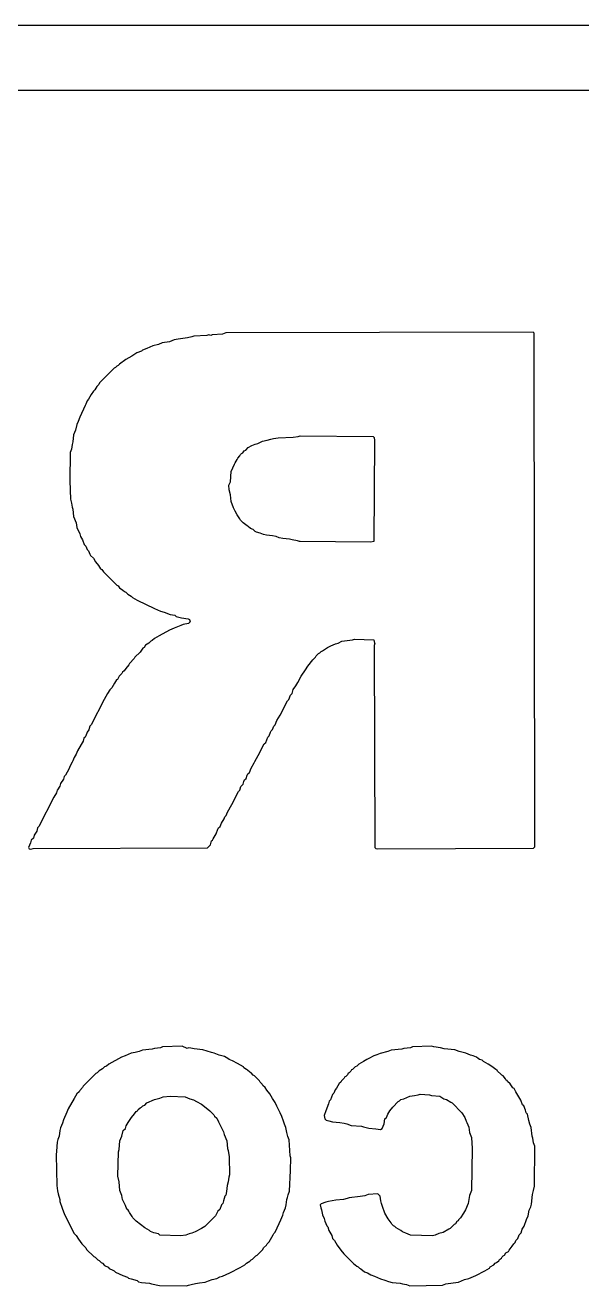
# Model space of a CAD drawing. Header units: inches. Extents: x -3 to 5437, y -3 to 5435.
# Drawn here: x 169.89 to 174.94, y 49.85 to 61.27 of the extents above; entities that cross this region are included whole.
import ezdxf

# ---------------------------------------------------------------- set-up
doc = ezdxf.new("R2010")
doc.units = ezdxf.units.IN
doc.layers.add('Bottom Overlay', color=54, linetype='Continuous')

msp = doc.modelspace()

# ---------------------------------------------------------------- linework, layer by layer
at = {"layer": 'Bottom Overlay'}
for p, q in [((182.022, 61.269), (154.946, 61.263)), ((155.094, 60.676), (181.491, 60.682)), ((171.678, 58.47), (171.586, 58.463)), ((171.709, 58.482), (171.678, 58.47)), ((174.496, 58.488), (171.709, 58.482)), ((174.505, 58.479), (174.496, 58.488)), ((174.512, 53.826), (174.505, 58.479)), ((171.048, 58.365), (170.993, 58.34)), ((171.098, 58.377), (171.048, 58.365)), ((171.132, 58.392), (171.098, 58.377)), ((171.197, 58.402), (171.132, 58.392)), ((171.24, 58.42), (171.197, 58.402)), ((171.277, 58.426), (171.24, 58.42)), ((171.36, 58.436), (171.277, 58.426)), ((171.4, 58.445), (171.36, 58.436)), ((171.419, 58.451), (171.4, 58.445)), ((171.536, 58.457), (171.419, 58.451)), ((171.555, 58.463), (171.536, 58.457)), ((171.573, 58.457), (171.555, 58.463)), ((171.586, 58.463), (171.573, 58.457)), ((170.801, 58.241), (170.745, 58.198)), ((170.857, 58.272), (170.801, 58.241)), ((170.903, 58.3), (170.857, 58.272)), ((170.943, 58.315), (170.903, 58.3)), ((170.952, 58.324), (170.943, 58.315)), ((170.993, 58.34), (170.952, 58.324)), ((170.696, 58.161), (170.563, 58.028)), ((170.708, 58.167), (170.696, 58.161)), ((170.721, 58.179), (170.708, 58.167)), ((170.733, 58.185), (170.721, 58.179)), ((170.745, 58.198), (170.733, 58.185)), ((170.557, 58.015), (170.538, 57.997)), ((170.563, 58.028), (170.557, 58.015)), ((170.489, 57.923), (170.464, 57.88)), ((170.508, 57.954), (170.489, 57.923)), ((170.52, 57.966), (170.508, 57.954)), ((170.538, 57.997), (170.52, 57.966)), ((170.433, 57.824), (170.384, 57.719)), ((170.44, 57.836), (170.433, 57.824)), ((170.452, 57.867), (170.44, 57.836)), ((170.464, 57.88), (170.452, 57.867)), ((170.369, 57.679), (170.359, 57.651)), ((170.384, 57.719), (170.369, 57.679)), ((170.328, 57.558), (170.322, 57.496)), ((170.347, 57.601), (170.328, 57.558)), ((170.359, 57.651), (170.347, 57.601)), ((170.316, 57.472), (170.31, 57.428)), ((170.322, 57.496), (170.316, 57.472)), ((171.889, 57.419), (171.913, 57.444)), ((171.913, 57.444), (171.944, 57.462)), ((171.944, 57.462), (171.975, 57.475)), ((171.975, 57.475), (172, 57.481)), ((172, 57.481), (172.043, 57.5)), ((172.043, 57.5), (172.083, 57.509)), ((172.083, 57.509), (172.117, 57.518)), ((172.117, 57.518), (172.142, 57.524)), ((172.142, 57.524), (172.185, 57.53)), ((172.185, 57.53), (172.321, 57.537)), ((172.321, 57.537), (172.364, 57.543)), ((172.364, 57.543), (172.383, 57.549)), ((172.383, 57.549), (173.044, 57.543)), ((173.044, 57.543), (173.053, 57.533)), ((173.056, 57.506), (173.05, 56.591)), ((173.053, 57.533), (173.056, 57.506)), ((170.297, 57.398), (170.294, 57.141)), ((170.31, 57.428), (170.297, 57.398)), ((171.793, 57.305), (171.811, 57.336)), ((171.811, 57.336), (171.817, 57.348)), ((171.817, 57.348), (171.836, 57.367)), ((171.836, 57.367), (171.842, 57.379)), ((171.842, 57.379), (171.851, 57.388)), ((171.851, 57.388), (171.864, 57.394)), ((171.864, 57.394), (171.876, 57.413)), ((171.876, 57.413), (171.889, 57.419)), ((171.75, 57.132), (171.756, 57.225)), ((171.756, 57.225), (171.787, 57.293)), ((171.787, 57.293), (171.793, 57.305)), ((170.294, 57.141), (170.301, 56.974)), ((171.737, 57.101), (171.75, 57.132)), ((171.74, 57.061), (171.737, 57.101)), ((171.75, 57.014), (171.74, 57.061)), ((171.756, 56.953), (171.75, 57.014)), ((170.301, 56.974), (170.31, 56.94)), ((170.31, 56.94), (170.316, 56.903)), ((170.316, 56.903), (170.322, 56.885)), ((170.322, 56.885), (170.328, 56.817)), ((171.78, 56.897), (171.756, 56.953)), ((171.793, 56.866), (171.78, 56.897)), ((171.811, 56.835), (171.793, 56.866)), ((170.328, 56.817), (170.353, 56.761)), ((170.353, 56.761), (170.359, 56.718)), ((171.836, 56.798), (171.811, 56.835)), ((171.842, 56.786), (171.836, 56.798)), ((171.867, 56.761), (171.842, 56.786)), ((171.901, 56.733), (171.867, 56.761)), ((170.359, 56.718), (170.384, 56.662)), ((170.384, 56.662), (170.39, 56.638)), ((170.39, 56.638), (170.409, 56.607)), ((171.913, 56.727), (171.901, 56.733)), ((171.932, 56.709), (171.913, 56.727)), ((171.957, 56.702), (171.932, 56.709)), ((171.975, 56.684), (171.957, 56.702)), ((171.987, 56.678), (171.975, 56.684)), ((172.021, 56.668), (171.987, 56.678)), ((172.052, 56.656), (172.021, 56.668)), ((172.077, 56.65), (172.052, 56.656)), ((172.133, 56.644), (172.077, 56.65)), ((172.164, 56.638), (172.133, 56.644)), ((172.194, 56.625), (172.164, 56.638)), ((170.409, 56.607), (170.424, 56.566)), ((170.424, 56.566), (170.44, 56.551)), ((170.44, 56.551), (170.452, 56.52)), ((172.225, 56.619), (172.194, 56.625)), ((172.287, 56.613), (172.225, 56.619)), ((172.312, 56.607), (172.287, 56.613)), ((172.358, 56.597), (172.312, 56.607)), ((172.377, 56.591), (172.358, 56.597)), ((172.383, 56.591), (172.377, 56.591)), ((173.025, 56.585), (172.383, 56.591)), ((173.05, 56.591), (173.025, 56.585)), ((170.452, 56.52), (170.464, 56.508)), ((170.464, 56.508), (170.477, 56.477)), ((170.477, 56.477), (170.483, 56.465)), ((170.483, 56.465), (170.508, 56.44)), ((170.508, 56.44), (170.526, 56.409)), ((170.526, 56.409), (170.554, 56.375)), ((170.554, 56.375), (170.572, 56.344)), ((170.572, 56.344), (170.585, 56.338)), ((170.585, 56.338), (170.6, 56.316)), ((170.6, 56.316), (170.721, 56.196)), ((170.721, 56.196), (170.733, 56.19)), ((170.733, 56.19), (170.745, 56.171)), ((170.745, 56.171), (170.776, 56.152)), ((170.776, 56.152), (170.789, 56.14)), ((170.789, 56.14), (170.801, 56.134)), ((170.801, 56.134), (170.82, 56.115)), ((170.82, 56.115), (170.85, 56.097)), ((170.85, 56.097), (170.863, 56.085)), ((170.863, 56.085), (170.906, 56.06)), ((170.906, 56.06), (171.061, 55.986)), ((171.061, 55.986), (171.116, 55.961)), ((171.116, 55.961), (171.15, 55.952)), ((171.15, 55.952), (171.203, 55.93)), ((171.203, 55.93), (171.246, 55.924)), ((171.246, 55.924), (171.258, 55.912)), ((171.258, 55.912), (171.308, 55.899)), ((171.323, 55.84), (171.302, 55.831)), ((171.308, 55.899), (171.366, 55.89)), ((171.37, 55.85), (171.323, 55.84)), ((171.366, 55.89), (171.379, 55.884)), ((171.385, 55.865), (171.37, 55.85)), ((171.379, 55.884), (171.385, 55.865)), ((171.104, 55.738), (171.061, 55.714)), ((171.197, 55.788), (171.104, 55.738)), ((171.24, 55.806), (171.197, 55.788)), ((171.302, 55.831), (171.24, 55.806)), ((170.956, 55.627), (170.931, 55.59)), ((170.968, 55.633), (170.956, 55.627)), ((170.98, 55.652), (170.968, 55.633)), ((171.011, 55.671), (170.98, 55.652)), ((171.03, 55.689), (171.011, 55.671)), ((171.042, 55.695), (171.03, 55.689)), ((171.061, 55.714), (171.042, 55.695)), ((172.587, 55.603), (172.63, 55.633)), ((172.63, 55.633), (172.661, 55.646)), ((172.661, 55.646), (172.704, 55.664)), ((172.704, 55.664), (172.729, 55.671)), ((172.729, 55.671), (172.76, 55.689)), ((172.76, 55.689), (172.859, 55.701)), ((172.859, 55.701), (172.877, 55.708)), ((172.877, 55.708), (173.05, 55.701)), ((173.05, 55.701), (173.056, 55.671)), ((173.059, 55.667), (173.053, 55.649)), ((173.053, 55.649), (173.059, 53.82)), ((173.056, 55.671), (173.059, 55.667)), ((170.878, 55.532), (170.835, 55.488)), ((170.884, 55.544), (170.878, 55.532)), ((170.931, 55.59), (170.884, 55.544)), ((172.454, 55.464), (172.497, 55.519)), ((172.497, 55.519), (172.522, 55.544)), ((172.522, 55.544), (172.528, 55.556)), ((172.528, 55.556), (172.55, 55.578)), ((172.55, 55.578), (172.562, 55.584)), ((172.562, 55.584), (172.574, 55.596)), ((172.574, 55.596), (172.587, 55.603)), ((170.767, 55.396), (170.742, 55.371)), ((170.773, 55.408), (170.767, 55.396)), ((170.786, 55.42), (170.773, 55.408)), ((170.801, 55.442), (170.786, 55.42)), ((170.829, 55.476), (170.801, 55.442)), ((170.835, 55.488), (170.829, 55.476)), ((172.392, 55.371), (172.432, 55.43)), ((172.432, 55.43), (172.454, 55.464)), ((170.699, 55.309), (170.674, 55.266)), ((170.718, 55.34), (170.699, 55.309)), ((170.727, 55.343), (170.718, 55.34)), ((170.742, 55.371), (170.727, 55.343)), ((172.321, 55.25), (172.343, 55.284)), ((172.343, 55.284), (172.361, 55.315)), ((172.361, 55.315), (172.392, 55.371)), ((170.606, 55.161), (170.489, 54.932)), ((170.637, 55.216), (170.606, 55.161)), ((170.656, 55.247), (170.637, 55.216)), ((170.674, 55.266), (170.656, 55.247)), ((172.269, 55.148), (172.281, 55.161)), ((172.281, 55.161), (172.296, 55.201)), ((172.296, 55.201), (172.312, 55.216)), ((172.312, 55.216), (172.321, 55.25)), ((172.201, 55.019), (172.269, 55.148)), ((170.489, 54.932), (170.477, 54.92)), ((172.145, 54.92), (172.157, 54.932)), ((172.157, 54.932), (172.173, 54.972)), ((172.173, 54.972), (172.201, 55.019)), ((170.433, 54.821), (170.421, 54.809)), ((170.44, 54.833), (170.433, 54.821)), ((170.452, 54.864), (170.44, 54.833)), ((170.467, 54.886), (170.452, 54.864)), ((170.477, 54.92), (170.467, 54.886)), ((172.071, 54.771), (172.089, 54.821)), ((172.089, 54.821), (172.102, 54.833)), ((172.102, 54.833), (172.114, 54.864)), ((172.114, 54.864), (172.12, 54.877)), ((172.12, 54.877), (172.133, 54.889)), ((172.133, 54.889), (172.145, 54.92)), ((170.365, 54.697), (170.353, 54.666)), ((170.396, 54.753), (170.365, 54.697)), ((170.415, 54.784), (170.396, 54.753)), ((170.421, 54.809), (170.415, 54.784)), ((172.003, 54.654), (172.058, 54.759)), ((172.058, 54.759), (172.071, 54.771)), ((170.316, 54.592), (170.297, 54.561)), ((170.322, 54.605), (170.316, 54.592)), ((170.335, 54.636), (170.322, 54.605)), ((170.353, 54.666), (170.335, 54.636)), ((171.938, 54.54), (171.966, 54.586)), ((171.966, 54.586), (171.972, 54.598)), ((171.972, 54.598), (172.003, 54.654)), ((170.254, 54.475), (170.242, 54.463)), ((170.285, 54.531), (170.254, 54.475)), ((170.297, 54.561), (170.285, 54.531)), ((171.892, 54.444), (171.904, 54.475)), ((171.904, 54.475), (171.91, 54.487)), ((171.91, 54.487), (171.923, 54.5)), ((171.923, 54.5), (171.938, 54.54)), ((170.205, 54.376), (170.183, 54.342)), ((170.211, 54.401), (170.205, 54.376)), ((170.236, 54.438), (170.211, 54.401)), ((170.242, 54.463), (170.236, 54.438)), ((171.836, 54.339), (171.845, 54.373)), ((171.845, 54.373), (171.867, 54.395)), ((171.867, 54.395), (171.873, 54.419)), ((171.873, 54.419), (171.879, 54.432)), ((171.879, 54.432), (171.892, 54.444)), ((170.149, 54.277), (170.013, 54.011)), ((170.174, 54.314), (170.149, 54.277)), ((170.18, 54.339), (170.174, 54.314)), ((170.183, 54.342), (170.18, 54.339)), ((171.762, 54.209), (171.824, 54.327)), ((171.824, 54.327), (171.836, 54.339)), ((171.712, 54.11), (171.725, 54.141)), ((171.725, 54.141), (171.762, 54.209)), ((170.013, 54.011), (170.001, 53.999)), ((171.644, 53.999), (171.657, 54.011)), ((171.657, 54.011), (171.669, 54.042)), ((171.669, 54.042), (171.694, 54.079)), ((171.694, 54.079), (171.7, 54.098)), ((171.7, 54.098), (171.712, 54.11)), ((169.964, 53.906), (169.945, 53.888)), ((169.97, 53.931), (169.964, 53.906)), ((169.995, 53.968), (169.97, 53.931)), ((170.001, 53.999), (169.995, 53.968)), ((171.589, 53.888), (171.595, 53.9)), ((171.595, 53.9), (171.62, 53.944)), ((171.62, 53.944), (171.638, 53.987)), ((171.638, 53.987), (171.644, 53.999)), ((169.939, 53.863), (169.921, 53.82)), ((169.921, 53.82), (169.927, 53.808)), ((169.927, 53.808), (169.942, 53.804)), ((169.945, 53.888), (169.939, 53.863)), ((169.942, 53.804), (169.961, 53.811)), ((169.961, 53.811), (171.543, 53.817)), ((171.543, 53.817), (171.57, 53.845)), ((171.57, 53.845), (171.58, 53.879)), ((171.58, 53.879), (171.589, 53.888)), ((173.059, 53.82), (173.069, 53.811)), ((173.069, 53.811), (173.084, 53.808)), ((173.084, 53.808), (174.499, 53.814)), ((174.499, 53.814), (174.512, 53.826)), ((170.85, 51.957), (170.795, 51.932)), ((170.888, 51.963), (170.85, 51.957)), ((170.922, 51.972), (170.888, 51.963)), ((170.952, 51.985), (170.922, 51.972)), ((171.042, 51.994), (170.952, 51.985)), ((171.061, 52), (171.042, 51.994)), ((171.116, 52.006), (171.061, 52)), ((171.135, 52.013), (171.116, 52.006)), ((171.314, 52.019), (171.135, 52.013)), ((171.357, 52), (171.314, 52.019)), ((171.37, 52.006), (171.357, 52)), ((171.391, 52.003), (171.37, 52.006)), ((171.422, 51.997), (171.391, 52.003)), ((171.499, 51.988), (171.422, 51.997)), ((171.58, 51.963), (171.499, 51.988)), ((171.604, 51.957), (171.58, 51.963)), ((171.648, 51.938), (171.604, 51.957)), ((173.177, 51.972), (173.109, 51.954)), ((173.208, 51.985), (173.177, 51.972)), ((173.304, 51.994), (173.208, 51.985)), ((173.322, 52), (173.304, 51.994)), ((173.384, 52.006), (173.322, 52)), ((173.402, 52.013), (173.384, 52.006)), ((173.575, 52.019), (173.402, 52.013)), ((173.594, 52.013), (173.575, 52.019)), ((173.656, 52.006), (173.594, 52.013)), ((173.69, 51.997), (173.656, 52.006)), ((173.785, 51.988), (173.69, 51.997)), ((173.826, 51.972), (173.785, 51.988)), ((173.86, 51.963), (173.826, 51.972)), ((173.884, 51.957), (173.86, 51.963)), ((173.928, 51.938), (173.884, 51.957)), ((170.647, 51.858), (170.628, 51.84)), ((170.764, 51.92), (170.647, 51.858)), ((170.795, 51.932), (170.764, 51.92)), ((171.697, 51.926), (171.648, 51.938)), ((171.728, 51.908), (171.697, 51.926)), ((171.74, 51.901), (171.728, 51.908)), ((171.771, 51.889), (171.74, 51.901)), ((171.814, 51.864), (171.771, 51.889)), ((171.87, 51.833), (171.814, 51.864)), ((172.914, 51.858), (172.896, 51.84)), ((172.958, 51.883), (172.914, 51.858)), ((172.988, 51.901), (172.958, 51.883)), ((173.007, 51.908), (172.988, 51.901)), ((173.05, 51.932), (173.007, 51.908)), ((173.078, 51.942), (173.05, 51.932)), ((173.109, 51.954), (173.078, 51.942)), ((173.952, 51.932), (173.928, 51.938)), ((173.983, 51.92), (173.952, 51.932)), ((173.996, 51.908), (173.983, 51.92)), ((174.008, 51.901), (173.996, 51.908)), ((174.033, 51.895), (174.008, 51.901)), ((174.045, 51.883), (174.033, 51.895)), ((174.088, 51.858), (174.045, 51.883)), ((174.122, 51.836), (174.088, 51.858)), ((170.529, 51.772), (170.415, 51.657)), ((170.542, 51.778), (170.529, 51.772)), ((170.56, 51.796), (170.542, 51.778)), ((170.591, 51.815), (170.56, 51.796)), ((170.609, 51.833), (170.591, 51.815)), ((170.628, 51.84), (170.609, 51.833)), ((171.873, 51.824), (171.87, 51.833)), ((171.895, 51.809), (171.873, 51.824)), ((171.907, 51.802), (171.895, 51.809)), ((171.926, 51.784), (171.907, 51.802)), ((171.938, 51.778), (171.926, 51.784)), ((171.957, 51.759), (171.938, 51.778)), ((171.969, 51.753), (171.957, 51.759)), ((172.015, 51.707), (171.969, 51.753)), ((172.781, 51.731), (172.757, 51.707)), ((172.788, 51.744), (172.781, 51.731)), ((172.797, 51.747), (172.788, 51.744)), ((172.812, 51.762), (172.797, 51.747)), ((172.818, 51.775), (172.812, 51.762)), ((172.828, 51.778), (172.818, 51.775)), ((172.843, 51.793), (172.828, 51.778)), ((172.849, 51.806), (172.843, 51.793)), ((172.859, 51.809), (172.849, 51.806)), ((172.883, 51.833), (172.859, 51.809)), ((172.896, 51.84), (172.883, 51.833)), ((174.156, 51.809), (174.122, 51.836)), ((174.169, 51.802), (174.156, 51.809)), ((174.172, 51.793), (174.169, 51.802)), ((174.203, 51.768), (174.172, 51.793)), ((174.206, 51.765), (174.203, 51.768)), ((174.212, 51.759), (174.206, 51.765)), ((174.224, 51.753), (174.212, 51.759)), ((174.246, 51.725), (174.224, 51.753)), ((170.384, 51.62), (170.378, 51.608)), ((170.409, 51.645), (170.384, 51.62)), ((170.415, 51.657), (170.409, 51.645)), ((172.021, 51.694), (172.015, 51.707)), ((172.04, 51.676), (172.021, 51.694)), ((172.046, 51.663), (172.04, 51.676)), ((172.065, 51.645), (172.046, 51.663)), ((172.08, 51.623), (172.065, 51.645)), ((172.108, 51.589), (172.08, 51.623)), ((172.701, 51.626), (172.689, 51.595)), ((172.713, 51.639), (172.701, 51.626)), ((172.738, 51.682), (172.713, 51.639)), ((172.751, 51.694), (172.738, 51.682)), ((172.757, 51.707), (172.751, 51.694)), ((174.252, 51.713), (174.246, 51.725)), ((174.261, 51.71), (174.252, 51.713)), ((174.264, 51.701), (174.261, 51.71)), ((174.286, 51.679), (174.264, 51.701)), ((174.311, 51.642), (174.286, 51.679)), ((174.323, 51.636), (174.311, 51.642)), ((174.339, 51.608), (174.323, 51.636)), ((170.335, 51.546), (170.279, 51.453)), ((170.359, 51.589), (170.335, 51.546)), ((170.378, 51.608), (170.359, 51.589)), ((170.974, 51.487), (170.993, 51.506)), ((170.993, 51.506), (171.061, 51.537)), ((171.061, 51.537), (171.11, 51.549)), ((171.11, 51.549), (171.141, 51.561)), ((171.141, 51.561), (171.203, 51.568)), ((171.203, 51.568), (171.339, 51.561)), ((171.339, 51.561), (171.382, 51.543)), ((171.382, 51.543), (171.416, 51.534)), ((171.416, 51.534), (171.444, 51.518)), ((171.444, 51.518), (171.487, 51.494)), ((172.133, 51.546), (172.108, 51.589)), ((172.157, 51.509), (172.133, 51.546)), ((172.17, 51.478), (172.157, 51.509)), ((172.645, 51.521), (172.639, 51.497)), ((172.658, 51.534), (172.645, 51.521)), ((172.676, 51.583), (172.658, 51.534)), ((172.689, 51.595), (172.676, 51.583)), ((173.223, 51.469), (173.273, 51.518)), ((173.273, 51.518), (173.285, 51.524)), ((173.285, 51.524), (173.297, 51.537)), ((173.297, 51.537), (173.322, 51.543)), ((173.322, 51.543), (173.378, 51.568)), ((173.378, 51.568), (173.421, 51.574)), ((173.421, 51.574), (173.452, 51.58)), ((173.452, 51.58), (173.47, 51.586)), ((173.47, 51.586), (173.557, 51.58)), ((173.557, 51.58), (173.575, 51.574)), ((173.575, 51.574), (173.65, 51.568)), ((173.65, 51.568), (173.687, 51.543)), ((173.687, 51.543), (173.711, 51.537)), ((173.711, 51.537), (173.748, 51.512)), ((173.748, 51.512), (173.761, 51.506)), ((173.761, 51.506), (173.85, 51.416)), ((174.385, 51.531), (174.339, 51.608)), ((174.4, 51.49), (174.385, 51.531)), ((170.267, 51.422), (170.236, 51.354)), ((170.279, 51.453), (170.267, 51.422)), ((170.854, 51.373), (170.881, 51.407)), ((170.881, 51.407), (170.897, 51.429)), ((170.897, 51.429), (170.909, 51.435)), ((170.909, 51.435), (170.915, 51.447)), ((170.915, 51.447), (170.931, 51.463)), ((170.931, 51.463), (170.943, 51.469)), ((170.943, 51.469), (170.956, 51.481)), ((170.956, 51.481), (170.974, 51.487)), ((171.487, 51.494), (171.53, 51.463)), ((171.53, 51.463), (171.564, 51.435)), ((171.564, 51.435), (171.601, 51.398)), ((171.601, 51.398), (171.607, 51.385)), ((171.607, 51.385), (171.626, 51.367)), ((172.188, 51.447), (172.17, 51.478)), ((172.201, 51.416), (172.188, 51.447)), ((172.216, 51.382), (172.201, 51.416)), ((172.615, 51.435), (172.602, 51.392)), ((172.602, 51.392), (172.608, 51.361)), ((172.639, 51.497), (172.615, 51.435)), ((173.165, 51.373), (173.177, 51.404)), ((173.177, 51.404), (173.195, 51.435)), ((173.195, 51.435), (173.223, 51.469)), ((173.85, 51.416), (173.875, 51.373)), ((174.41, 51.481), (174.4, 51.49)), ((174.425, 51.441), (174.41, 51.481)), ((174.431, 51.416), (174.425, 51.441)), ((174.444, 51.404), (174.431, 51.416)), ((174.456, 51.348), (174.444, 51.404)), ((170.211, 51.28), (170.205, 51.256)), ((170.229, 51.324), (170.211, 51.28)), ((170.236, 51.354), (170.229, 51.324)), ((170.779, 51.256), (170.798, 51.274)), ((170.798, 51.274), (170.804, 51.299)), ((170.804, 51.299), (170.823, 51.33)), ((170.823, 51.33), (170.854, 51.373)), ((171.626, 51.367), (171.644, 51.336)), ((171.644, 51.336), (171.688, 51.243)), ((172.231, 51.342), (172.216, 51.382)), ((172.241, 51.314), (172.231, 51.342)), ((172.253, 51.283), (172.241, 51.314)), ((172.262, 51.237), (172.253, 51.283)), ((172.608, 51.361), (172.618, 51.351)), ((172.618, 51.351), (172.642, 51.345)), ((172.642, 51.345), (172.676, 51.336)), ((172.676, 51.336), (172.744, 51.33)), ((172.744, 51.33), (172.781, 51.324)), ((172.781, 51.324), (172.806, 51.317)), ((172.806, 51.317), (172.846, 51.302)), ((172.846, 51.302), (172.939, 51.296)), ((172.939, 51.296), (172.958, 51.29)), ((172.958, 51.29), (173.007, 51.277)), ((173.007, 51.277), (173.069, 51.271)), ((173.069, 51.271), (173.112, 51.265)), ((173.112, 51.265), (173.127, 51.274)), ((173.127, 51.274), (173.146, 51.317)), ((173.146, 51.317), (173.152, 51.361)), ((173.152, 51.361), (173.165, 51.373)), ((173.875, 51.373), (173.887, 51.342)), ((173.887, 51.342), (173.894, 51.33)), ((173.894, 51.33), (173.912, 51.287)), ((173.912, 51.287), (173.918, 51.237)), ((174.465, 51.314), (174.456, 51.348)), ((174.478, 51.283), (174.465, 51.314)), ((174.487, 51.206), (174.478, 51.283)), ((170.186, 51.175), (170.18, 51.151)), ((170.199, 51.206), (170.186, 51.175)), ((170.205, 51.256), (170.199, 51.206)), ((170.742, 51.083), (170.749, 51.163)), ((170.749, 51.163), (170.767, 51.206)), ((170.767, 51.206), (170.779, 51.256)), ((171.688, 51.243), (171.694, 51.219)), ((171.694, 51.219), (171.719, 51.163)), ((171.719, 51.163), (171.725, 51.095)), ((172.272, 51.203), (172.262, 51.237)), ((172.284, 51.172), (172.272, 51.203)), ((172.293, 51.027), (172.284, 51.172)), ((173.918, 51.237), (173.937, 51.194)), ((173.937, 51.194), (173.943, 51.095)), ((174.493, 51.188), (174.487, 51.206)), ((174.499, 51.144), (174.493, 51.188)), ((170.174, 51.07), (170.171, 51.036)), ((170.18, 51.151), (170.174, 51.07)), ((170.73, 50.842), (170.736, 51.064)), ((170.736, 51.064), (170.742, 51.083)), ((171.725, 51.095), (171.731, 51.076)), ((171.731, 51.076), (171.74, 51.018)), ((173.943, 51.095), (173.937, 50.712)), ((174.512, 51.114), (174.499, 51.144)), ((174.508, 50.752), (174.512, 51.114)), ((170.171, 51.036), (170.177, 50.758)), ((171.74, 51.018), (171.743, 50.854)), ((172.299, 51.008), (172.293, 51.027)), ((172.296, 50.894), (172.299, 51.008)), ((170.742, 50.792), (170.73, 50.842)), ((171.737, 50.835), (171.731, 50.792)), ((171.743, 50.854), (171.737, 50.835)), ((172.287, 50.706), (172.296, 50.894)), ((170.177, 50.758), (170.183, 50.709)), ((170.183, 50.709), (170.189, 50.684)), ((170.749, 50.712), (170.742, 50.792)), ((170.767, 50.669), (170.749, 50.712)), ((171.716, 50.703), (171.709, 50.672)), ((171.722, 50.758), (171.716, 50.703)), ((171.731, 50.792), (171.722, 50.758)), ((172.275, 50.675), (172.287, 50.706)), ((173.937, 50.712), (173.918, 50.669)), ((174.49, 50.678), (174.499, 50.712)), ((174.499, 50.712), (174.508, 50.752)), ((170.189, 50.684), (170.205, 50.632)), ((170.205, 50.632), (170.205, 50.619)), ((170.205, 50.619), (170.205, 50.613)), ((170.205, 50.613), (170.226, 50.554)), ((170.773, 50.632), (170.767, 50.669)), ((170.798, 50.576), (170.773, 50.632)), ((171.682, 50.594), (171.669, 50.582)), ((171.688, 50.619), (171.682, 50.594)), ((171.7, 50.662), (171.688, 50.619)), ((171.709, 50.672), (171.7, 50.662)), ((172.256, 50.582), (172.262, 50.632)), ((172.262, 50.632), (172.269, 50.65)), ((172.269, 50.65), (172.275, 50.675)), ((172.574, 50.591), (172.565, 50.582)), ((172.615, 50.607), (172.574, 50.591)), ((172.639, 50.613), (172.615, 50.607)), ((172.707, 50.625), (172.639, 50.613)), ((172.775, 50.632), (172.707, 50.625)), ((172.809, 50.641), (172.775, 50.632)), ((172.828, 50.647), (172.809, 50.641)), ((172.927, 50.659), (172.828, 50.647)), ((172.97, 50.666), (172.927, 50.659)), ((173.001, 50.678), (172.97, 50.666)), ((173.087, 50.684), (173.001, 50.678)), ((173.109, 50.662), (173.087, 50.684)), ((173.115, 50.619), (173.109, 50.662)), ((173.121, 50.594), (173.115, 50.619)), ((173.131, 50.567), (173.121, 50.594)), ((173.906, 50.594), (173.881, 50.539)), ((173.918, 50.669), (173.906, 50.594)), ((174.474, 50.564), (174.481, 50.588)), ((174.481, 50.588), (174.49, 50.678)), ((170.226, 50.554), (170.236, 50.52)), ((170.236, 50.52), (170.248, 50.489)), ((170.248, 50.489), (170.335, 50.323)), ((170.81, 50.545), (170.798, 50.576)), ((170.82, 50.542), (170.81, 50.545)), ((170.829, 50.527), (170.82, 50.542)), ((170.835, 50.514), (170.829, 50.527)), ((170.86, 50.477), (170.835, 50.514)), ((170.866, 50.465), (170.86, 50.477)), ((171.614, 50.483), (171.518, 50.387)), ((171.638, 50.527), (171.614, 50.483)), ((171.654, 50.542), (171.638, 50.527)), ((171.669, 50.582), (171.654, 50.542)), ((172.207, 50.446), (172.225, 50.489)), ((172.225, 50.489), (172.231, 50.514)), ((172.231, 50.514), (172.25, 50.557)), ((172.25, 50.557), (172.256, 50.582)), ((172.565, 50.582), (172.571, 50.557)), ((172.571, 50.557), (172.578, 50.539)), ((172.578, 50.539), (172.587, 50.493)), ((172.587, 50.493), (172.602, 50.459)), ((173.152, 50.508), (173.131, 50.567)), ((173.18, 50.455), (173.152, 50.508)), ((173.863, 50.508), (173.838, 50.465)), ((173.881, 50.539), (173.863, 50.508)), ((174.434, 50.449), (174.45, 50.483)), ((174.45, 50.483), (174.459, 50.536)), ((174.459, 50.536), (174.474, 50.564)), ((170.881, 50.449), (170.866, 50.465)), ((170.884, 50.446), (170.881, 50.449)), ((170.897, 50.434), (170.884, 50.446)), ((170.974, 50.375), (170.897, 50.434)), ((171.017, 50.35), (170.974, 50.375)), ((171.487, 50.369), (171.431, 50.338)), ((171.518, 50.387), (171.487, 50.369)), ((172.157, 50.335), (172.194, 50.415)), ((172.194, 50.415), (172.207, 50.446)), ((172.602, 50.459), (172.608, 50.434)), ((172.608, 50.434), (172.624, 50.394)), ((172.624, 50.394), (172.633, 50.384)), ((172.633, 50.384), (172.642, 50.35)), ((173.208, 50.421), (173.18, 50.455)), ((173.214, 50.409), (173.208, 50.421)), ((173.229, 50.394), (173.214, 50.409)), ((173.242, 50.387), (173.229, 50.394)), ((173.254, 50.375), (173.242, 50.387)), ((173.297, 50.35), (173.254, 50.375)), ((173.73, 50.363), (173.68, 50.332)), ((173.742, 50.369), (173.73, 50.363)), ((173.779, 50.406), (173.742, 50.369)), ((173.792, 50.412), (173.779, 50.406)), ((173.804, 50.431), (173.792, 50.412)), ((173.816, 50.437), (173.804, 50.431)), ((173.819, 50.446), (173.816, 50.437)), ((173.838, 50.465), (173.819, 50.446)), ((174.388, 50.329), (174.397, 50.363)), ((174.397, 50.363), (174.413, 50.391)), ((174.413, 50.391), (174.434, 50.449)), ((170.335, 50.323), (170.353, 50.304)), ((170.353, 50.304), (170.372, 50.273)), ((170.372, 50.273), (170.402, 50.23)), ((171.027, 50.341), (171.017, 50.35)), ((171.057, 50.329), (171.027, 50.341)), ((171.098, 50.32), (171.057, 50.329)), ((171.11, 50.307), (171.098, 50.32)), ((171.302, 50.301), (171.11, 50.307)), ((171.345, 50.307), (171.302, 50.301)), ((171.376, 50.32), (171.345, 50.307)), ((171.4, 50.326), (171.376, 50.32)), ((171.431, 50.338), (171.4, 50.326)), ((172.083, 50.23), (172.102, 50.248)), ((172.102, 50.248), (172.139, 50.31)), ((172.139, 50.31), (172.145, 50.323)), ((172.145, 50.323), (172.157, 50.335)), ((172.642, 50.35), (172.67, 50.304)), ((172.67, 50.304), (172.676, 50.279)), ((172.676, 50.279), (172.695, 50.261)), ((172.695, 50.261), (172.72, 50.218)), ((173.31, 50.338), (173.297, 50.35)), ((173.341, 50.326), (173.31, 50.338)), ((173.384, 50.307), (173.341, 50.326)), ((173.582, 50.301), (173.384, 50.307)), ((173.606, 50.307), (173.582, 50.301)), ((173.64, 50.323), (173.606, 50.307)), ((173.68, 50.332), (173.64, 50.323)), ((174.332, 50.242), (174.339, 50.261)), ((174.339, 50.261), (174.357, 50.279)), ((174.357, 50.279), (174.369, 50.31)), ((174.369, 50.31), (174.388, 50.329)), ((170.402, 50.23), (170.44, 50.193)), ((170.44, 50.193), (170.446, 50.18)), ((170.446, 50.18), (170.511, 50.116)), ((171.994, 50.128), (172.046, 50.18)), ((172.046, 50.18), (172.052, 50.193)), ((172.052, 50.193), (172.077, 50.218)), ((172.077, 50.218), (172.083, 50.23)), ((172.72, 50.218), (172.751, 50.174)), ((172.751, 50.174), (172.778, 50.14)), ((172.778, 50.14), (172.871, 50.048)), ((174.237, 50.128), (174.249, 50.147)), ((174.249, 50.147), (174.261, 50.153)), ((174.261, 50.153), (174.271, 50.162)), ((174.271, 50.162), (174.277, 50.174)), ((174.277, 50.174), (174.305, 50.208)), ((174.305, 50.208), (174.32, 50.23)), ((174.32, 50.23), (174.332, 50.242)), ((170.511, 50.116), (170.523, 50.109)), ((170.523, 50.109), (170.548, 50.085)), ((170.548, 50.085), (170.56, 50.079)), ((170.56, 50.079), (170.579, 50.06)), ((170.579, 50.06), (170.591, 50.054)), ((170.591, 50.054), (170.609, 50.035)), ((170.609, 50.035), (170.643, 50.02)), ((170.643, 50.02), (170.65, 50.007)), ((171.746, 49.967), (171.839, 50.017)), ((171.839, 50.017), (171.882, 50.041)), ((171.882, 50.041), (171.895, 50.054)), ((171.895, 50.054), (171.926, 50.072)), ((171.926, 50.072), (171.938, 50.085)), ((171.938, 50.085), (171.95, 50.091)), ((171.95, 50.091), (171.981, 50.122)), ((171.981, 50.122), (171.994, 50.128)), ((172.871, 50.048), (172.883, 50.041)), ((172.883, 50.041), (172.896, 50.029)), ((172.896, 50.029), (172.908, 50.023)), ((172.908, 50.023), (172.92, 50.011)), ((174.101, 50.011), (174.107, 50.023)), ((174.107, 50.023), (174.138, 50.041)), ((174.138, 50.041), (174.15, 50.054)), ((174.15, 50.054), (174.162, 50.06)), ((174.162, 50.06), (174.184, 50.075)), ((174.184, 50.075), (174.19, 50.088)), ((174.19, 50.088), (174.209, 50.1)), ((174.209, 50.1), (174.215, 50.113)), ((174.215, 50.113), (174.224, 50.122)), ((174.224, 50.122), (174.237, 50.128)), ((170.65, 50.007), (170.684, 49.992)), ((170.684, 49.992), (170.696, 49.986)), ((170.696, 49.986), (170.708, 49.973)), ((170.708, 49.973), (170.776, 49.943)), ((170.776, 49.943), (170.816, 49.927)), ((170.816, 49.927), (170.826, 49.918)), ((170.826, 49.918), (170.85, 49.912)), ((170.85, 49.912), (170.906, 49.899)), ((171.552, 49.896), (171.586, 49.906)), ((171.586, 49.906), (171.626, 49.915)), ((171.626, 49.915), (171.654, 49.93)), ((171.654, 49.93), (171.678, 49.936)), ((171.678, 49.936), (171.746, 49.967)), ((172.92, 50.011), (172.933, 50.004)), ((172.933, 50.004), (172.967, 49.977)), ((172.967, 49.977), (172.995, 49.967)), ((172.995, 49.967), (173.025, 49.949)), ((173.025, 49.949), (173.056, 49.936)), ((173.056, 49.936), (173.112, 49.912)), ((173.112, 49.912), (173.152, 49.902)), ((173.152, 49.902), (173.183, 49.89)), ((173.819, 49.884), (173.872, 49.906)), ((173.872, 49.906), (173.912, 49.915)), ((173.912, 49.915), (173.977, 49.943)), ((173.977, 49.943), (174.057, 49.986)), ((174.057, 49.986), (174.101, 50.011)), ((170.906, 49.899), (170.918, 49.887)), ((170.918, 49.887), (170.943, 49.881)), ((170.943, 49.881), (171.017, 49.875)), ((171.017, 49.875), (171.036, 49.868)), ((171.036, 49.868), (171.107, 49.853)), ((171.107, 49.853), (171.351, 49.85)), ((171.351, 49.85), (171.37, 49.856)), ((171.37, 49.856), (171.394, 49.862)), ((171.394, 49.862), (171.434, 49.872)), ((171.434, 49.872), (171.471, 49.878)), ((171.471, 49.878), (171.521, 49.884)), ((171.521, 49.884), (171.552, 49.896)), ((173.183, 49.89), (173.217, 49.881)), ((173.217, 49.881), (173.291, 49.875)), ((173.291, 49.875), (173.31, 49.868)), ((173.31, 49.868), (173.347, 49.862)), ((173.347, 49.862), (173.378, 49.85)), ((173.378, 49.85), (173.674, 49.856)), ((173.674, 49.856), (173.705, 49.868)), ((173.705, 49.868), (173.77, 49.878)), ((173.77, 49.878), (173.819, 49.884))]:
    msp.add_line(p, q, dxfattribs=at)

doc.saveas('drawing.dxf')
